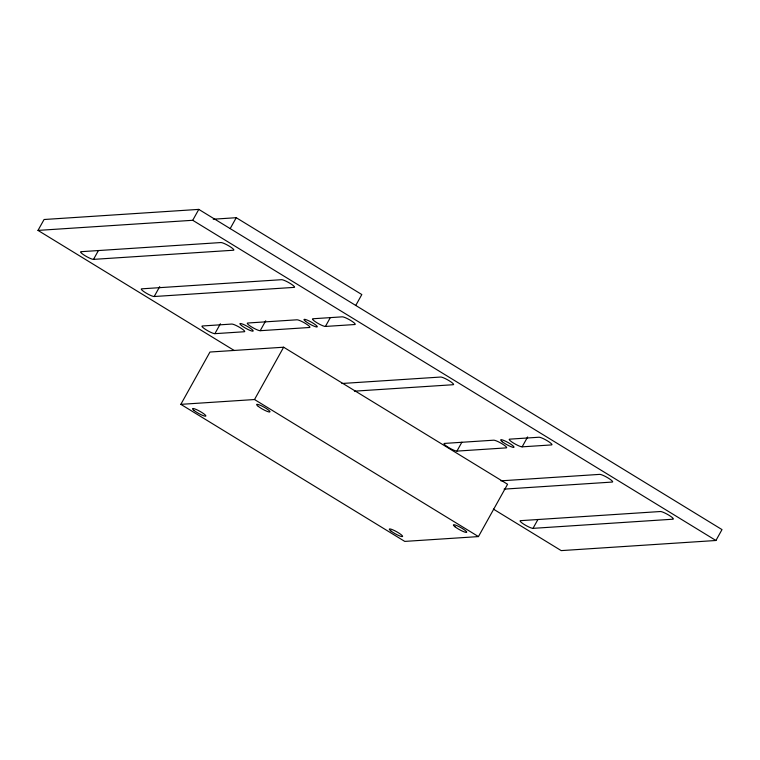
<?xml version="1.0" encoding="UTF-8"?>
<svg xmlns="http://www.w3.org/2000/svg" width="760" height="760" viewBox="0 0 760 760"><rect width="100%" height="100%" fill="white"/><g stroke="black" fill="none" stroke-linecap="round" stroke-linejoin="round"><path stroke-width="1.14" d="M234.327 350.559L38 230.403L44.07 219.507L198.787 209.389L722 529.596L715.929 540.493L561.212 550.611L493.411 509.114M93.499 259.378L233.491 250.23A7.59 1.235 29.1 0 0 229.425 246.24A7.59 1.235 29.1 0 0 220.932 242.544L80.949 251.693A7.59 1.235 29.1 0 0 85.015 255.683A7.59 1.235 29.1 0 0 93.499 259.378L98.468 250.467M38 230.403L192.726 220.286L198.787 209.389M154.195 296.523L294.187 287.375A7.59 1.235 29.1 0 0 290.111 283.385A7.59 1.235 29.1 0 0 281.627 279.69L141.636 288.838A7.59 1.235 29.1 0 0 145.711 292.828A7.59 1.235 29.1 0 0 154.195 296.523L159.714 286.615M230.185 228.598L236.246 217.702L361.817 294.548L355.756 305.453M214.89 333.668L244.359 331.74A7.59 1.235 29.1 0 0 240.293 327.76A7.59 1.235 29.1 0 0 231.8 324.055L202.331 325.983A7.59 1.235 29.1 0 0 206.397 329.973A7.59 1.235 29.1 0 0 214.89 333.668L220.4 323.76M180.842 404.349L209.959 352.032L283.642 347.216L507.575 484.262L478.448 536.589L404.776 541.405L180.842 404.349L254.514 399.532L478.448 536.589M260.195 330.704L309.567 327.484A7.59 1.235 29.1 0 0 305.491 323.494A7.59 1.235 29.1 0 0 297.008 319.798L247.646 323.019A7.59 1.235 29.1 0 0 251.712 327.009A7.59 1.235 29.1 0 0 260.195 330.704L265.715 320.796M254.514 399.532L283.642 347.216M325.403 326.448L354.873 324.52A7.59 1.235 29.1 0 0 350.806 320.53A7.59 1.235 29.1 0 0 342.313 316.834L312.844 318.763A7.59 1.235 29.1 0 0 316.91 322.743A7.59 1.235 29.1 0 0 325.403 326.448L330.372 317.528M456.931 451.108L506.293 447.877A7.59 1.235 29.1 0 0 502.227 443.887A7.59 1.235 29.1 0 0 493.734 440.192L444.372 443.422A7.59 1.235 29.1 0 0 448.438 447.402A7.59 1.235 29.1 0 0 456.931 451.108L461.89 442.187M522.13 446.842L551.598 444.913A7.59 1.235 29.1 0 0 547.533 440.923A7.59 1.235 29.1 0 0 539.049 437.228L509.57 439.156A7.59 1.235 29.1 0 0 513.646 443.147A7.59 1.235 29.1 0 0 522.13 446.842L527.649 436.933M532.997 528.352L672.989 519.203A7.59 1.235 29.1 0 0 668.923 515.214A7.59 1.235 29.1 0 0 660.431 511.518L520.448 520.667A7.59 1.235 29.1 0 0 524.514 524.656A7.59 1.235 29.1 0 0 532.997 528.352L537.966 519.431M213.227 219.212L236.246 217.702M341.867 383.496L440.686 377.036A7.59 1.235 29.1 0 1 449.169 380.731A7.59 1.235 29.1 0 1 453.235 384.712L354.426 391.172M500.925 480.833L599.735 474.373A7.59 1.235 29.1 0 1 608.228 478.068A7.59 1.235 29.1 0 1 612.294 482.058L504.07 489.136M192.726 220.286L715.929 540.493M194.18 410.571A7.59 1.235 29.1 0 0 205.513 416.204A7.59 1.235 29.1 0 0 198.008 410.315A7.59 1.235 29.1 0 0 194.18 410.571M390.906 530.964A7.59 1.235 29.1 0 0 402.24 536.607A7.59 1.235 29.1 0 0 394.734 530.717A7.59 1.235 29.1 0 0 390.906 530.964M455.002 526.775A7.59 1.235 29.1 0 0 466.336 532.418A7.59 1.235 29.1 0 0 458.831 526.528A7.59 1.235 29.1 0 0 455.002 526.775M258.276 406.381A7.59 1.235 29.1 0 0 269.61 412.015A7.59 1.235 29.1 0 0 262.105 406.125A7.59 1.235 29.1 0 0 258.276 406.381M241.499 325.546A7.59 1.235 29.1 0 0 252.833 331.189A7.59 1.235 29.1 0 0 245.328 325.299A7.59 1.235 29.1 0 0 241.499 325.546M502.322 441.759A7.59 1.235 29.1 0 0 513.656 447.393A7.59 1.235 29.1 0 0 506.15 441.503A7.59 1.235 29.1 0 0 502.322 441.759M305.596 321.356A7.59 1.235 29.1 0 0 316.93 326.999A7.59 1.235 29.1 0 0 309.424 321.109A7.59 1.235 29.1 0 0 305.596 321.356"/></g></svg>
